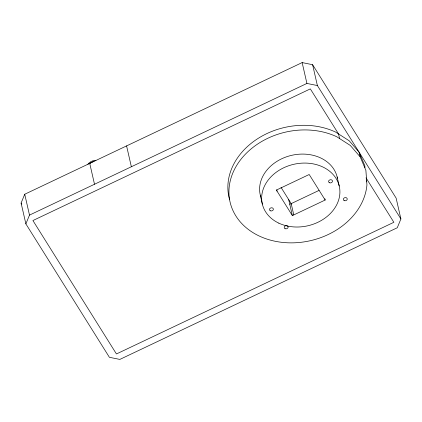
<?xml version="1.0" encoding="UTF-8"?>
<svg xmlns="http://www.w3.org/2000/svg" width="422" height="422" viewBox="0 0 422 422"><rect width="100%" height="100%" fill="white"/><g stroke="black" fill="none" stroke-linecap="round" stroke-linejoin="round"><path stroke-width="0.63" d="M21.1 203.04L24.729 194.247L302.147 62.588L312.602 64.698L396.126 198.113L400.9 218.96L397.271 227.753L119.853 359.412L109.398 357.302L25.874 223.887L21.1 203.04L21.802 204.158M25.874 223.887L29.503 215.093L24.729 194.247M29.503 215.093L306.921 83.435L317.376 85.545L400.9 218.96M289.777 204.29L319.032 190.406M325.177 200.023L309.199 174.502L276.389 190.074L292.362 215.595L325.177 200.023L324.893 198.767M364.961 167.645L364.819 165.719L359.138 152.252L349.216 140.795L335.733 132.128A69.735 55.693 -12.9 0 0 257.984 138.485A69.735 55.693 -12.9 0 0 229.579 199.627M360.198 156.884L350.276 145.426L336.793 136.765A69.735 55.693 -12.9 0 0 234.959 168.478A69.735 55.693 -12.9 0 0 281.147 242.249A69.735 55.693 -12.9 0 0 366.94 184.915L365.885 170.356L360.198 156.884L359.138 152.252M366.011 177.815L393.858 222.299L116.44 353.958L32.916 220.548L310.334 88.889L338.534 133.927L339.594 138.558M281.068 187.442L291.486 204.09M366.454 180.737L366.723 181.893M312.602 64.698L317.376 85.545M337.152 176.976L339.209 185.965M302.147 62.588L306.921 83.435M291.185 203.62L293.77 214.925M288.717 199.659L292.362 215.595M276.779 189.889L277.069 191.166M260.295 195.143L262.357 204.132M126.584 145.906L131.358 166.753M89.733 163.398L94.507 184.245M87.892 164.248A6.319 3.666 -32 0 1 95.857 160.471M89.817 163.588A4.737 2.748 -32 0 1 94.043 161.584M260.812 196.968A39.489 31.534 -12.9 0 1 290.964 155.491A39.489 31.534 -12.9 0 1 337.415 178.211M270.317 210.778A1.973 1.577 -12.9 0 0 273.366 209.333A1.973 1.577 -12.9 0 0 270.56 208.014A1.973 1.577 -12.9 0 0 270.317 210.778M285.072 228.65A1.973 1.577 -12.9 0 0 288.12 227.205A1.973 1.577 -12.9 0 0 285.314 225.881A1.973 1.577 -12.9 0 0 285.072 228.65M329.429 182.726A1.973 1.577 -12.9 0 0 332.478 181.281A1.973 1.577 -12.9 0 0 329.677 179.957A1.973 1.577 -12.9 0 0 329.429 182.726M344.188 200.592A1.973 1.577 -12.9 0 0 347.237 199.147A1.973 1.577 -12.9 0 0 344.431 197.828A1.973 1.577 -12.9 0 0 344.188 200.592M278.826 223.154A39.489 31.534 -12.9 0 0 339.81 194.21A39.489 31.534 -12.9 0 0 283.711 167.782A39.489 31.534 -12.9 0 0 278.826 223.154"/></g></svg>
